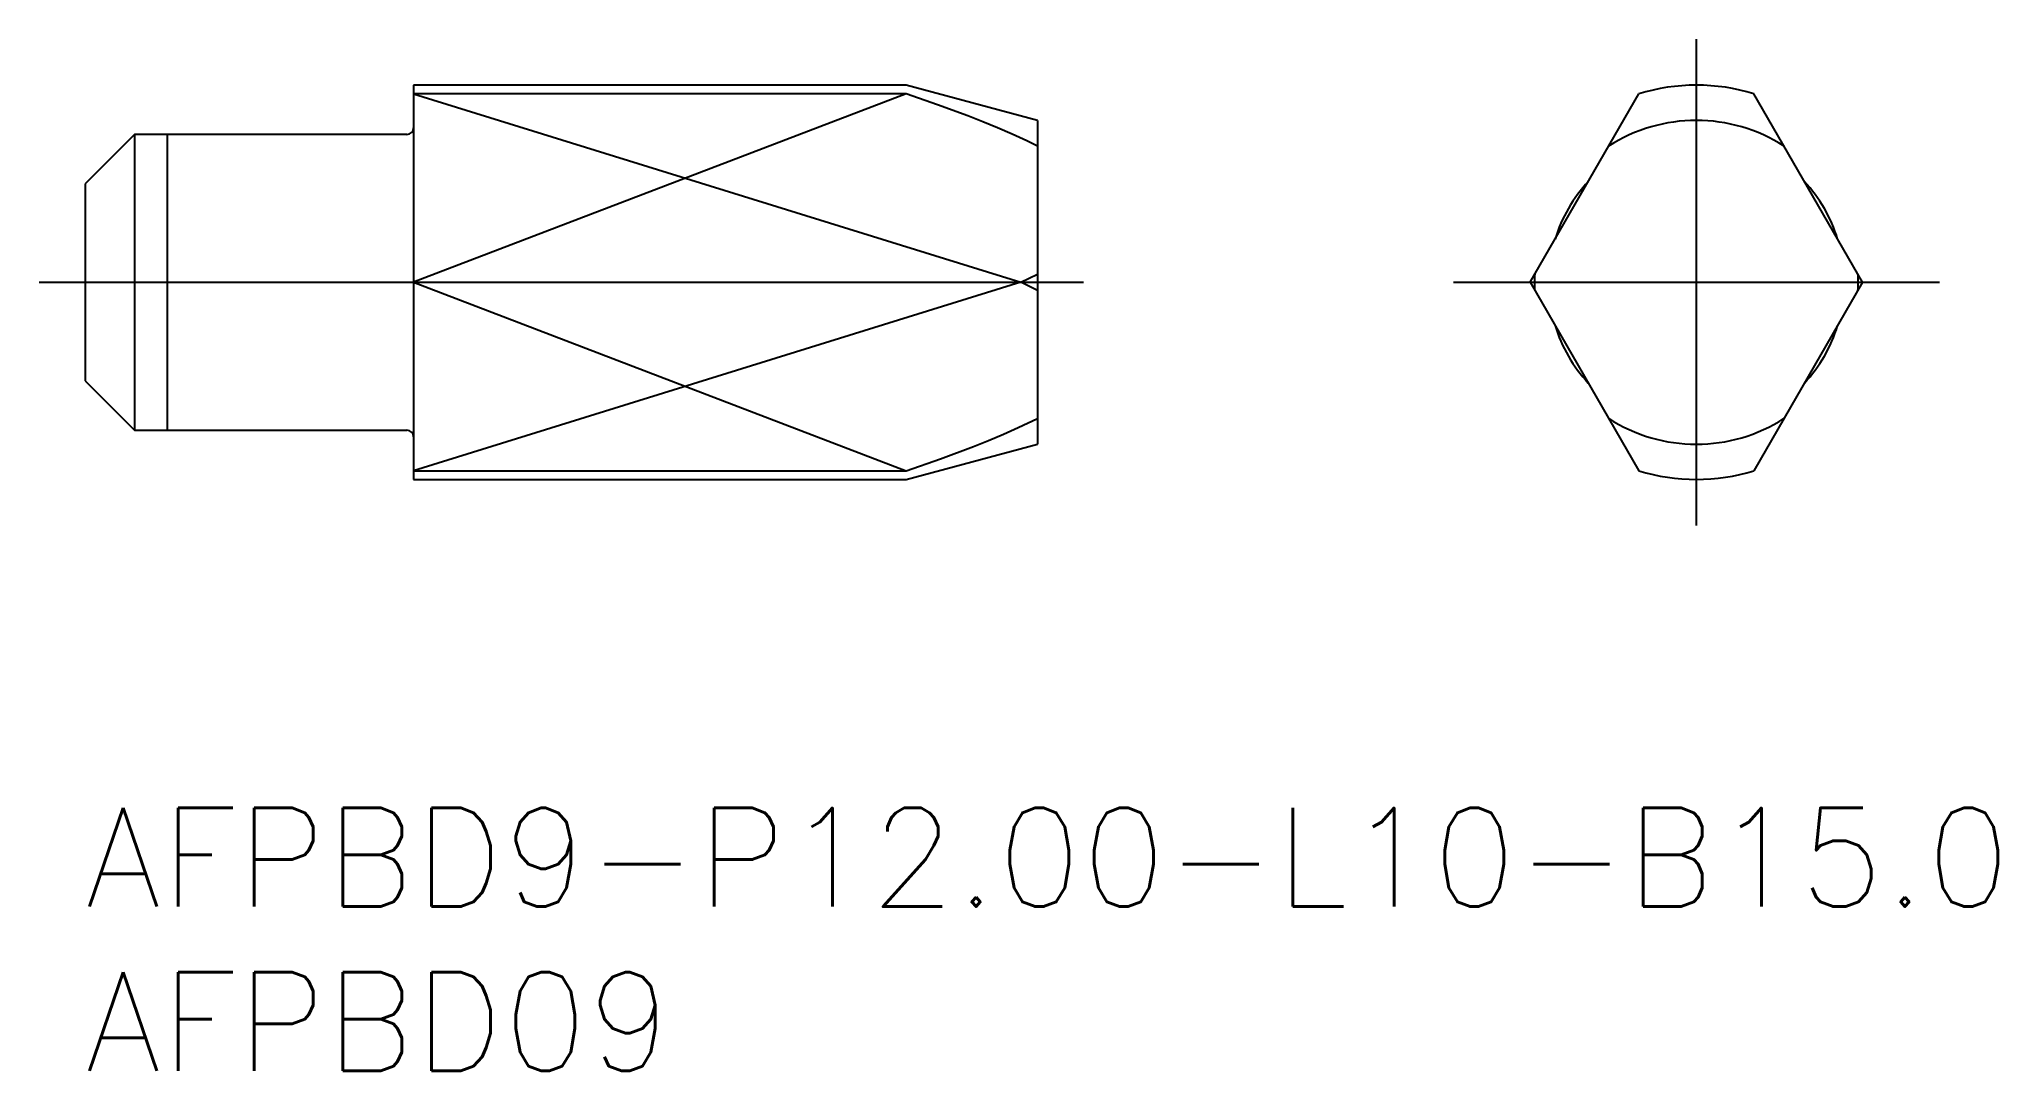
# Model space of a CAD drawing. Extents: x -1.4 to 58.2, y -8 to 23.4.
import ezdxf

# ---------------------------------------------------------------- set-up
doc = ezdxf.new("R2010")
doc.units = 0
doc.header["$LTSCALE"] = 0.5
doc.linetypes.add('CENTER', pattern=[50.8, 31.75, -6.35, 6.35, -6.35])
for name, color, linetype in [('MSM_CENTER', 1, 'CENTER'), ('MSM_CONTINUOUS', 7, 'CONTINUOUS'), ('MSM_NARROW', 5, 'CONTINUOUS'), ('MSM_PART_NUMBER', 7, 'CONTINUOUS')]:
    doc.layers.add(name, color=color, linetype=linetype)
doc.styles.get("Standard").update_dxf_attribs({"font": 'txt.shx', "height": 1, "bigfont": 'bigfont.shx'})

# ---------------------------------------------------------------- blocks, each defined once
blk = doc.blocks.new('*U14')
at = {"layer": 'MSM_PART_NUMBER'}
blk.add_text('AFPBD9-P12.00-L10-B15.0', height=3, dxfattribs=at).set_placement((0, -3))
blk = doc.blocks.new('*U15')
at = {"layer": 'MSM_PART_NUMBER'}
blk.add_text('AFPBD09', height=3, dxfattribs=at).set_placement((0, -8))

msp = doc.modelspace()

# ---------------------------------------------------------------- linework, layer by layer
at = {"layer": 'MSM_CENTER'}
for p, q in [((49.063, 8.6), (49.063, 23.4)), ((-1.4, 16), (30.4, 16)), ((41.663, 16), (56.463, 16))]:
    msp.add_line(p, q, dxfattribs=at)
at = {"layer": 'MSM_CONTINUOUS'}
for p, q in [((25, 22), (10, 22)), ((10, 22), (10, 10)), ((25.001, 21.739), (10, 21.739)), ((29, 20.928), (25, 22)), ((25.956, 21.405), (25.001, 21.739)), ((44, 16), (47.313, 21.739)), ((54.127, 16), (50.813, 21.739)), ((26.878, 21.063), (25.956, 21.405)), ((27.333, 20.884), (26.878, 21.063)), ((27.785, 20.699), (27.333, 20.884)), ((29, 20.928), (29, 11.072)), ((1.5, 20.5), (0, 19)), ((9.8, 20.5), (1.5, 20.5)), ((1.5, 20.5), (1.5, 11.5)), ((28.231, 20.505), (27.785, 20.699)), ((28.671, 20.302), (28.231, 20.505)), ((29, 20.143), (28.671, 20.302)), ((0, 19), (0, 13)), ((28.495, 16), (29, 16.245)), ((10, 16), (28.495, 16)), ((29, 15.755), (28.495, 16)), ((44, 16), (47.313, 10.261)), ((54.127, 16), (50.813, 10.261)), ((0, 13), (1.5, 11.5)), ((1.5, 11.5), (9.8, 11.5)), ((27.512, 11.188), (27.963, 11.377)), ((27.963, 11.377), (28.411, 11.576)), ((28.411, 11.576), (29, 11.856)), ((25, 10), (29, 11.072)), ((26.046, 10.627), (27.056, 11.006)), ((27.056, 11.006), (27.512, 11.188)), ((10, 10.261), (25.001, 10.261)), ((25.001, 10.261), (26.046, 10.627)), ((10, 10), (25, 10))]:
    msp.add_line(p, q, dxfattribs=at)
for centre, radius, start, end in [((49.063, 16), 6, 73.04224, 106.95776), ((49.063, 16), 4.928, 57.15215, 122.84785), ((9.8, 20.7), 0.2, 270, 0), ((49.063, 16), 4.5, 137.02488, 162.97512), ((49.063, 16), 4.5, 17.02488, 42.97512), ((49.063, 16), 4.928, 177.15215, 182.84785), ((49.063, 16), 4.928, 357.15215, 2.84785), ((49.063, 16), 4.5, 197.02488, 222.97512), ((49.063, 16), 4.5, 317.02488, 342.97512), ((9.8, 11.3), 0.2, 0, 90), ((49.063, 16), 4.928, 237.15215, 302.84785), ((49.063, 16), 6, 253.04224, 286.95776)]:
    msp.add_arc(centre, radius, start, end, dxfattribs=at)
at = {"layer": 'MSM_NARROW'}
for p, q in [((25.001, 21.739), (10, 16)), ((10, 21.739), (28.495, 16)), ((2.5, 20.5), (2.5, 11.5)), ((10, 16), (25.001, 10.261)), ((28.495, 16), (10, 10.261))]:
    msp.add_line(p, q, dxfattribs=at)

# ---------------------------------------------------------------- block references
at = {"layer": 'MSM_CONTINUOUS'}
for name in ['*U14', '*U15']:
    msp.add_blockref(name, (0, 0), dxfattribs=at)

doc.saveas('drawing.dxf')
